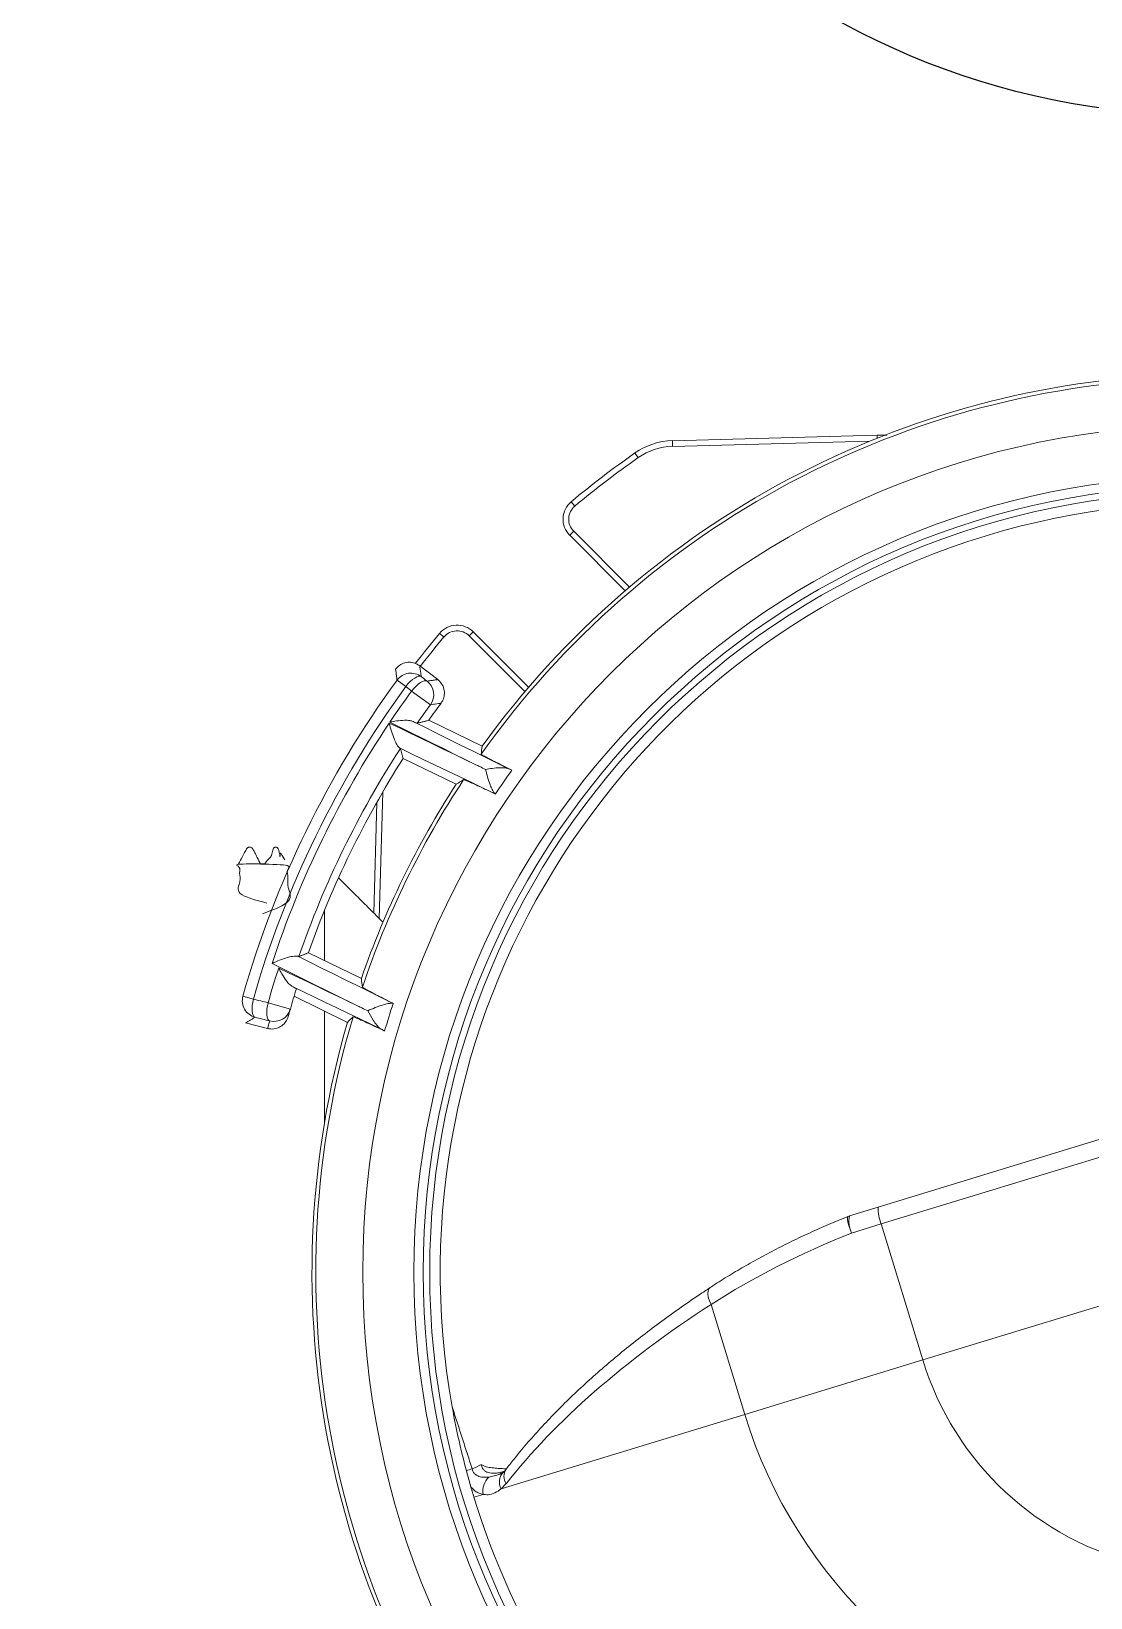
# Model space of a CAD drawing. Header units: millimetres. Extents: x -225363 to 347188, y -782467 to 813415.
# Drawn here: x 51294.3 to 51392, y 20476.9 to 20621.5 of the extents above; entities that cross this region are included whole.
import ezdxf

# ---------------------------------------------------------------- set-up
doc = ezdxf.new("R2010")
doc.units = ezdxf.units.MM

# ---------------------------------------------------------------- blocks, each defined once
blk = doc.blocks.new('23')
at = {"color": 8, "linetype": 'Continuous', "lineweight": 15}
for p, q in [((2951304.16, 1774423.13), (2951303.41, 1774420.23)), ((2951307.68, 1774423.48), (2951307.29, 1774422.1)), ((2951306.8, 1774420.16), (2951305.96, 1774417.22)), ((2951304.21, 1774409.69), (2951307.65, 1774416.73)), ((2951313.4, 1774414.84), (2951309.99, 1774407.85)), ((2951305.69, 1774412.71), (2951290.97, 1774412.71)), ((2951318.99, 1774412.71), (2951312.37, 1774412.71)), ((2951318.63, 1774406.22), (2951333.19, 1774405.84)), ((2951334.57, 1774405.05), (2951317.9, 1774405.49)), ((2951339.02, 1774402.35), (2951335.61, 1774395.36)), ((2951348.5, 1774401.99), (2951349.35, 1774403.15)), ((2951346.11, 1774398.75), (2951347.91, 1774401.23)), ((2951349.42, 1774397.79), (2951351.25, 1774400.17)), ((2951340.62, 1774391.93), (2951344.05, 1774398.97)), ((2951355.04, 1774396.98), (2951355.52, 1774397.55)), ((2951241.96, 1774391.8), (2951241.59, 1774393.01)), ((2951347.83, 1774386.29), (2951355.19, 1774393.65)), ((2951355.72, 1774393.12), (2951348.4, 1774385.8)), ((2951355.19, 1774393.65), (2951355.72, 1774393.12)), ((2951252.51, 1774357.29), (2951242.68, 1774389.42)), ((2951361.13, 1774373.07), (2951368.45, 1774380.39)), ((2951368.98, 1774379.86), (2951361.61, 1774372.5)), ((2951368.98, 1774379.86), (2951368.45, 1774380.39)), ((2951372.3, 1774379.71), (2951372.88, 1774380.19)), ((2951378.69, 1774371.35), (2951379.3, 1774371.78)), ((2951380.18, 1774366.82), (2951380.93, 1774366.84)), ((2951380.87, 1774340.8), (2951380.18, 1774366.82)), ((2951380.93, 1774366.84), (2951381.64, 1774339.86)), ((2951267.02, 1774361.73), (2951252.51, 1774357.29)), ((2951259.69, 1774333.81), (2951252.51, 1774357.29)), ((2951277.62, 1774339.3), (2951276.42, 1774343.22)), ((2951278.68, 1774343.5), (2951279.84, 1774339.73)), ((2951277.62, 1774339.3), (2951259.69, 1774333.81)), ((2951300.78, 1774263.54), (2951277.62, 1774339.3)), ((2951279.84, 1774339.73), (2951302.86, 1774264.43)), ((2951381.25, 1774339.85), (2951381.64, 1774339.86)), ((2951282.85, 1774258.06), (2951259.69, 1774333.81))]:
    blk.add_line(p, q, dxfattribs=at)
at = {"color": 8, "linetype": 'Continuous', "lineweight": 15, "flags": 128}
for points in [[(2951304.4, 1774419.95), (2951304.46, 1774420.19), (2951304.52, 1774420.43), (2951304.58, 1774420.67), (2951304.64, 1774420.91), (2951304.7, 1774421.15), (2951304.76, 1774421.39), (2951304.82, 1774421.64), (2951304.88, 1774421.88)], [(2951307.29, 1774422.1), (2951306.86, 1774422.19), (2951306.44, 1774422.25), (2951306.04, 1774422.28), (2951305.69, 1774422.26), (2951305.38, 1774422.21), (2951305.14, 1774422.13), (2951304.97, 1774422.02), (2951304.88, 1774421.88)], [(2951307.29, 1774422.1), (2951307.23, 1774421.86), (2951307.16, 1774421.61), (2951307.1, 1774421.37), (2951307.04, 1774421.13), (2951306.98, 1774420.89), (2951306.92, 1774420.64), (2951306.86, 1774420.4), (2951306.8, 1774420.16)], [(2951304.4, 1774419.95), (2951304.49, 1774420.09), (2951304.65, 1774420.2), (2951304.89, 1774420.28), (2951305.2, 1774420.33), (2951305.56, 1774420.34), (2951305.95, 1774420.31), (2951306.37, 1774420.25), (2951306.8, 1774420.16)], [(2951306.36, 1774408.29), (2951307.06, 1774409.72), (2951307.77, 1774411.14), (2951308.48, 1774412.56), (2951309.18, 1774413.98), (2951309.88, 1774415.4), (2951310.58, 1774416.82), (2951311.28, 1774418.23), (2951311.98, 1774419.64)], [(2951311.38, 1774418.76), (2951310.76, 1774417.45), (2951310.13, 1774416.15), (2951309.51, 1774414.85), (2951308.88, 1774413.54), (2951308.25, 1774412.23), (2951307.62, 1774410.92), (2951306.99, 1774409.6), (2951306.36, 1774408.29)], [(2951325.66, 1774417.97), (2951325.76, 1774418.02), (2951326.24, 1774418.29), (2951326.51, 1774418.47), (2951326.53, 1774418.56), (2951326.43, 1774418.58), (2951326.26, 1774418.58), (2951326.13, 1774418.57), (2951326.1, 1774418.58), (2951326.09, 1774418.58), (2951326.09, 1774418.58), (2951326.09, 1774418.58), (2951326.09, 1774418.58), (2951326.09, 1774418.58), (2951326.09, 1774418.58), (2951326.09, 1774418.58), (2951326.09, 1774418.58), (2951326.1, 1774418.58), (2951326.1, 1774418.58), (2951326.1, 1774418.58), (2951326.1, 1774418.58), (2951326.1, 1774418.58), (2951326.12, 1774418.59), (2951326.17, 1774418.6), (2951326.36, 1774418.63), (2951326.61, 1774418.68), (2951326.91, 1774418.76), (2951327.09, 1774418.82), (2951327.21, 1774418.9), (2951327.28, 1774418.97), (2951327.31, 1774419.03), (2951327.32, 1774419.09), (2951327.32, 1774419.14), (2951327.32, 1774419.17), (2951327.32, 1774419.2), (2951327.31, 1774419.22), (2951327.31, 1774419.25), (2951327.28, 1774419.32), (2951327.24, 1774419.38), (2951327.17, 1774419.45), (2951327.04, 1774419.51), (2951326.92, 1774419.54), (2951326.75, 1774419.58), (2951326.55, 1774419.62), (2951326.41, 1774419.66), (2951326.27, 1774419.7), (2951326.21, 1774419.73), (2951326.18, 1774419.74), (2951326.15, 1774419.75), (2951326.13, 1774419.76), (2951326.12, 1774419.77), (2951326.11, 1774419.78), (2951326.09, 1774419.78), (2951326.07, 1774419.8), (2951326.04, 1774419.81), (2951325.99, 1774419.85), (2951325.95, 1774419.88), (2951325.83, 1774420), (2951325.71, 1774420.13), (2951325.58, 1774420.26), (2951325.39, 1774420.41), (2951325.11, 1774420.57), (2951325.11, 1774420.57)], [(2951303.3, 1774405.22), (2951304.01, 1774406.7), (2951304.72, 1774408.17), (2951305.42, 1774409.64), (2951306.13, 1774411.11), (2951306.83, 1774412.58), (2951307.54, 1774414.04), (2951308.24, 1774415.51), (2951308.94, 1774416.96)], [(2951312.93, 1774416.22), (2951312.16, 1774414.67), (2951311.38, 1774413.11), (2951310.61, 1774411.54), (2951309.83, 1774409.98), (2951309.06, 1774408.41), (2951308.28, 1774406.84), (2951307.5, 1774405.26), (2951306.72, 1774403.69)], [(2951343.68, 1774404.18), (2951343, 1774402.76), (2951342.31, 1774401.34), (2951341.63, 1774399.92), (2951340.95, 1774398.49), (2951340.26, 1774397.06), (2951339.57, 1774395.63), (2951338.88, 1774394.2), (2951338.19, 1774392.76)], [(2951338.19, 1774392.76), (2951338.9, 1774394.19), (2951339.6, 1774395.61), (2951340.31, 1774397.03), (2951341.01, 1774398.45), (2951341.71, 1774399.86), (2951342.41, 1774401.27), (2951343.11, 1774402.68), (2951343.81, 1774404.09)], [(2951334.35, 1774390.21), (2951335.11, 1774391.8), (2951335.87, 1774393.38), (2951336.63, 1774394.96), (2951337.39, 1774396.54), (2951338.14, 1774398.11), (2951338.9, 1774399.69), (2951339.65, 1774401.26), (2951340.4, 1774402.82)], [(2951347.91, 1774401.23), (2951347.98, 1774401.32), (2951348.06, 1774401.42), (2951348.13, 1774401.52), (2951348.21, 1774401.61), (2951348.28, 1774401.71), (2951348.36, 1774401.8), (2951348.43, 1774401.9), (2951348.5, 1774401.99)], [(2951349.81, 1774399.96), (2951349.87, 1774400.12), (2951349.85, 1774400.32), (2951349.77, 1774400.56), (2951349.62, 1774400.83), (2951349.41, 1774401.12), (2951349.15, 1774401.42), (2951348.84, 1774401.71), (2951348.5, 1774401.99)], [(2951343.9, 1774401.06), (2951343.13, 1774399.5), (2951342.35, 1774397.93), (2951341.57, 1774396.36), (2951340.79, 1774394.79), (2951340.01, 1774393.21), (2951339.23, 1774391.63), (2951338.45, 1774390.05), (2951337.66, 1774388.46)], [(2951347.91, 1774401.23), (2951348.25, 1774400.95), (2951348.55, 1774400.65), (2951348.81, 1774400.36), (2951349.03, 1774400.07), (2951349.18, 1774399.8), (2951349.26, 1774399.56), (2951349.27, 1774399.36), (2951349.22, 1774399.2)], [(2951349.81, 1774399.96), (2951349.73, 1774399.87), (2951349.66, 1774399.77), (2951349.59, 1774399.68), (2951349.51, 1774399.58), (2951349.44, 1774399.49), (2951349.36, 1774399.39), (2951349.29, 1774399.3), (2951349.22, 1774399.2)], [(2951267.02, 1774361.73), (2951267.5, 1774361.96), (2951267.98, 1774362.11), (2951268.41, 1774362.17), (2951268.79, 1774362.14), (2951269.08, 1774362.02), (2951269.24, 1774361.86)], [(2951276.42, 1774343.22), (2951276.94, 1774343.41), (2951277.44, 1774343.57), (2951277.88, 1774343.69), (2951278.24, 1774343.75), (2951278.49, 1774343.75), (2951278.61, 1774343.7), (2951278.62, 1774343.68)]]:
    blk.add_lwpolyline(points, dxfattribs=at)
at = {"color": 8, "linetype": 'Continuous', "lineweight": 15}
for radius in [111.73, 105, 103.76, 102.91]:
    blk.add_circle((2951271.27, 1774295.94), radius, dxfattribs=at)
for centre, radius, start, end in [((2951307.06, 1774421.31), 2.25, 74.0864, 165.4789), ((2951271.27, 1774295.94), 132.64, 53.9347, 74.0653), ((2951271.27, 1774295.94), 131.2, 53.9347, 74.0653), ((2951269.09, 1774296.5), 128.4, 74.0371, 74.4961), ((2951306.58, 1774419.39), 2.25, 165.4953, 254.0329), ((2951271.27, 1774295.94), 129.2, 71.9113, 74.0371), ((2951271.27, 1774295.94), 130.23, 56.2194, 71.7806), ((2951271.27, 1774295.94), 126.15, 74.0371, 74.4958), ((2951271.27, 1774295.94), 126.15, 72.7647, 74.0371), ((2951271.27, 1774295.94), 127.17, 57.1029, 70.8971), ((2951271.27, 1774295.94), 126.15, 57.514, 70.486), ((2951271.27, 1774295.94), 117.93, 73.4027, 126.5973), ((2951271.27, 1774295.94), 118.43, 73.8456, 126.1544), ((2951271.27, 1774295.94), 117.93, 56.5786, 71.4214), ((2951271.27, 1774295.94), 118.43, 57.0889, 70.9111), ((2951271.27, 1774295.94), 113.4, 71.7887, 73.713), ((2951271.27, 1774295.94), 130.23, 53.9483, 56.1484), ((2951348.02, 1774401.33), 2.25, 322.5211, 53.9136), ((2951271.27, 1774295.94), 127.17, 53.9483, 55.3034), ((2951271.27, 1774295.94), 131.25, 50.3376, 52.5), ((2951271.27, 1774295.94), 132, 50.3376, 52.5306), ((2951271.27, 1774295.94), 126.15, 53.5039, 54.7627), ((2951347.43, 1774400.57), 2.25, 233.9681, 322.4802), ((2951271.27, 1774295.94), 101.51, 100.0708, 106.0103), ((2951271.27, 1774295.94), 101.51, 293.9292, 100.0708), ((2951353.6, 1774395.24), 2.25, 315, 50.3376), ((2951353.6, 1774395.24), 3, 315, 50.3376), ((2951129.39, 1774356.49), 121.63, 17.5913, 17.9714), ((2951271.27, 1774295.94), 101.51, 107, 287), ((2951242.37, 1774389.22), 2.62, 44.387, 99.0829), ((2950640.08, 1774110.81), 667.9, 24.90114, 25.01596), ((2951271.27, 1774295.94), 117.93, 1.4027, 54.5973), ((2951271.27, 1774295.94), 118.43, 1.8456, 54.1544), ((2951243.59, 1774387.75), 1.9, 44.5557, 118.5201), ((2951271.27, 1774295.94), 113.4, 54.287, 56.2113), ((2951244.33, 1774387.36), 1.7, 56.0029, 124.393), ((2951370.57, 1774378.27), 3, 39.6624, 135), ((2951370.57, 1774378.27), 2.25, 39.6624, 135), ((2951271.27, 1774295.94), 131.25, 35.0684, 39.6624), ((2951271.27, 1774295.94), 132, 35.0684, 39.6624), ((2951371.94, 1774366.61), 8.25, 1.5, 35.0684), ((2951371.94, 1774366.61), 9, 1.5, 35.0684), ((2951271.27, 1774295.94), 64.16, 107, 287), ((2951277.97, 1774339.99), 3.58, 78.5401, 115.7739), ((2951276.53, 1774342.84), 2.25, 17, 21.8949), ((2951279.76, 1774334.18), 5.55, 89.2393, 112.7499), ((2951271.27, 1774295.94), 39.61, 107, 287)]:
    blk.add_arc(centre, radius, start, end, dxfattribs=at)
for centre, major_axis, ratio, start_param, end_param in [((2951206.38, 1774327.58), (129.78, -63.3), 0.866047, 1.195522, 1.202828), ((2951346.48, 1774259.25), (150.45, -73.38), 0.866047, 2.19579, 2.20305), ((2951196.05, 1774332.62), (150.45, -73.38), 0.866047, 0.938543, 0.945803), ((2951336.15, 1774264.29), (129.78, -63.3), 0.866047, 1.938764, 1.94607), ((2951241.85, 1774297.56), (-30.7, 100.41), 0.475694, 5.25266, 5.685198), ((2951253.02, 1774325.18), (-17.54, 57.38), 0.467882, 4.886774, 5.25266)]:
    blk.add_ellipse(centre, major_axis=major_axis, ratio=ratio, start_param=start_param, end_param=end_param, dxfattribs=at)
for points in [[(2951304.88, 1774421.88), (2951304.16, 1774423.13)], [(2951325.12, 1774420.56), (2951325.12, 1774421.15)], [(2951312.88, 1774416.11), (2951312.93, 1774416.22)], [(2951312.88, 1774416.11), (2951313.4, 1774414.84)], [(2951317.41, 1774405), (2951323.27, 1774410.87)], [(2951306.72, 1774403.69), (2951306.71, 1774403.66)], [(2951340.34, 1774402.72), (2951339.02, 1774402.35)], [(2951340.4, 1774402.82), (2951340.34, 1774402.72)], [(2951343.66, 1774400.5), (2951344.05, 1774398.97)], [(2951351.25, 1774400.17), (2951349.81, 1774399.96)], [(2951349.22, 1774399.2), (2951349.42, 1774397.79)], [(2951253.51, 1774395.89), (2951245.33, 1774393.25)], [(2951241.59, 1774393.01), (2951242.9, 1774393.41)], [(2951242.9, 1774393.41), (2951243.27, 1774393.51)], [(2951334.33, 1774390.18), (2951334.35, 1774390.21)], [(2951243.37, 1774388.77), (2951242.68, 1774389.42)], [(2951381.64, 1774339.86), (2951381.67, 1774338.58)]]:
    blk.add_open_spline(points, degree=1, dxfattribs=at)
for points, knots in [([(2951319.95, 1774420.32), (2951320.34, 1774421.8), (2951321.11, 1774424.74), (2951322.84, 1774423.61), (2951323.94, 1774424.05), (2951324.72, 1774423.66), (2951325.12, 1774425.03), (2951325.12, 1774422.01), (2951325.11, 1774420.56)], [0, 0, 0, 0, 0.172574, 0.343435, 0.508295, 0.674299, 0.843913, 1, 1, 1, 1]), ([(2951325.1, 1774421.14), (2951325.39, 1774421.29), (2951325.89, 1774421.55), (2951326.51, 1774421.87), (2951326.88, 1774422.07), (2951327.06, 1774422.15), (2951327.1, 1774422.18), (2951327.14, 1774422.21), (2951327.21, 1774422.27), (2951327.29, 1774422.4), (2951327.32, 1774422.53), (2951327.32, 1774422.63), (2951327.31, 1774422.66), (2951327.31, 1774422.68), (2951327.31, 1774422.7), (2951327.3, 1774422.75), (2951327.27, 1774422.82), (2951327.19, 1774422.94), (2951327, 1774423.05), (2951326.63, 1774423.24), (2951325.99, 1774423.58), (2951325.43, 1774423.87), (2951325.11, 1774424.04)], [0, 0, 0, 0, 0.160323, 0.2769, 0.350116, 0.371005, 0.378033, 0.383468, 0.411422, 0.451417, 0.503861, 0.518878, 0.526645, 0.530643, 0.534713, 0.541815, 0.564939, 0.598268, 0.638379, 0.687218, 0.819264, 1, 1, 1, 1]), ([(2951325.08, 1774421.14), (2951325.05, 1774419.65), (2951325.01, 1774416.81), (2951324.35, 1774417.81), (2951323.36, 1774417.44), (2951322.06, 1774417.72), (2951320.12, 1774416.62), (2951319.08, 1774419.41), (2951318.53, 1774420.88)], [0, 0, 0, 0, 0.181158, 0.343794, 0.500717, 0.658729, 0.820178, 1, 1, 1, 1]), ([(2951304.99, 1774417.5), (2951304.75, 1774417.59), (2951304.28, 1774417.77), (2951303.73, 1774418.33), (2951303.39, 1774419.01), (2951303.3, 1774419.68), (2951303.38, 1774420.08), (2951303.41, 1774420.23)], [0, 0, 0, 0, 0.217154, 0.434309, 0.651448, 0.868556, 1, 1, 1, 1]), ([(2951308.94, 1774416.96), (2951309.02, 1774417.08), (2951309.2, 1774417.35), (2951309.78, 1774417.83), (2951310.54, 1774418.31), (2951311.12, 1774418.62), (2951311.38, 1774418.75), (2951311.38, 1774418.76)], [0, 0, 0, 0, 0.170081, 0.392299, 0.721342, 0.996397, 1, 1, 1, 1]), ([(2951311.98, 1774419.64), (2951311.98, 1774419.64), (2951312.13, 1774419.32), (2951312.42, 1774418.65), (2951312.74, 1774417.7), (2951312.92, 1774416.97), (2951312.98, 1774416.47), (2951312.95, 1774416.31), (2951312.93, 1774416.22)], [0, 0, 0, 0, 0.002787, 0.26141, 0.515351, 0.708934, 0.854212, 1, 1, 1, 1]), ([(2951308.94, 1774416.96), (2951308.9, 1774416.89), (2951308.78, 1774416.66), (2951308.67, 1774416.46), (2951308.65, 1774416.43), (2951308.64, 1774416.42)], [0, 0, 0, 0, 0.239337, 0.690813, 1, 1, 1, 1]), ([(2951303.07, 1774404.79), (2951303.25, 1774405.17), (2951303.62, 1774405.95), (2951304.08, 1774406.94), (2951304.46, 1774407.77), (2951304.74, 1774408.39), (2951304.91, 1774408.8), (2951304.96, 1774408.94), (2951304.95, 1774408.96), (2951304.95, 1774408.96)], [0, 0, 0, 0, 0.1593881, 0.3233529, 0.4827564, 0.6468658, 0.8048104, 0.9673994, 1, 1, 1, 1]), ([(2951306.36, 1774408.29), (2951306.27, 1774408.12), (2951306.07, 1774407.69), (2951305.86, 1774407.27), (2951305.74, 1774407.01)], [0, 0, 0, 0, 0.39905, 1, 1, 1, 1]), ([(2951305.74, 1774407.01), (2951305.32, 1774406.78), (2951304.65, 1774406.42), (2951303.88, 1774405.87), (2951303.47, 1774405.5), (2951303.35, 1774405.3), (2951303.3, 1774405.22)], [0, 0, 0, 0, 0.437031, 0.694538, 0.883317, 1, 1, 1, 1]), ([(2951306.72, 1774403.69), (2951306.73, 1774403.76), (2951306.76, 1774403.91), (2951306.68, 1774404.4), (2951306.49, 1774405.11), (2951306.16, 1774406.04), (2951305.88, 1774406.69), (2951305.74, 1774407.01)], [0, 0, 0, 0, 0.147538, 0.294572, 0.489584, 0.743705, 1, 1, 1, 1]), ([(2951308.84, 1774407.73), (2951308.82, 1774407.7), (2951308.78, 1774407.66), (2951308.58, 1774407.3), (2951308.28, 1774406.74), (2951307.88, 1774405.98), (2951307.4, 1774405.04), (2951306.99, 1774404.23), (2951306.75, 1774403.74), (2951306.71, 1774403.66)], [0, 0, 0, 0, 0.158148, 0.320902, 0.479044, 0.641731, 0.800649, 0.964099, 1, 1, 1, 1]), ([(2951303.07, 1774404.79), (2951303.11, 1774404.86), (2951303.17, 1774404.96), (2951303.27, 1774405.16), (2951303.3, 1774405.22)], [0, 0, 0, 0, 0.71631, 1, 1, 1, 1]), ([(2951340.4, 1774402.82), (2951340.46, 1774402.89), (2951340.56, 1774403.02), (2951341, 1774403.28), (2951341.69, 1774403.58), (2951342.63, 1774403.91), (2951343.33, 1774404.1), (2951343.67, 1774404.18), (2951343.68, 1774404.18)], [0, 0, 0, 0, 0.1457879, 0.2910662, 0.4846494, 0.7385902, 0.9972134, 1, 1, 1, 1]), ([(2951343.81, 1774404.09), (2951343.81, 1774404.09), (2951343.87, 1774403.8), (2951343.98, 1774403.16), (2951344.06, 1774402.26), (2951344.05, 1774401.5), (2951343.95, 1774401.2), (2951343.9, 1774401.06)], [0, 0, 0, 0, 0.0036047, 0.2786531, 0.6075509, 0.8298148, 1, 1, 1, 1]), ([(2951349.35, 1774403.15), (2951349.39, 1774403.16), (2951349.57, 1774403.18), (2951350.06, 1774403.25), (2951350.5, 1774403.31), (2951350.8, 1774403.35)], [0, 0, 0, 0, 0.077365, 0.386827, 1, 1, 1, 1]), ([(2951350.8, 1774403.35), (2951350.99, 1774403.18), (2951351.36, 1774402.83), (2951351.68, 1774402.12), (2951351.74, 1774401.36), (2951351.58, 1774400.68), (2951351.34, 1774400.32), (2951351.25, 1774400.17)], [0, 0, 0, 0, 0.212401, 0.424803, 0.637169, 0.849518, 1, 1, 1, 1]), ([(2951343.66, 1774400.5), (2951343.66, 1774400.52), (2951343.68, 1774400.58), (2951343.8, 1774400.85), (2951343.89, 1774401.03), (2951343.9, 1774401.06)], [0, 0, 0, 0, 0.453983, 0.907851, 1, 1, 1, 1]), ([(2951346.3, 1774397.35), (2951346.29, 1774397.39), (2951346.27, 1774397.57), (2951346.2, 1774398.03), (2951346.15, 1774398.47), (2951346.11, 1774398.75)], [0, 0, 0, 0, 0.0768728, 0.3843639, 1, 1, 1, 1]), ([(2951349.42, 1774397.79), (2951349.24, 1774397.6), (2951348.9, 1774397.23), (2951348.18, 1774396.93), (2951347.42, 1774396.88), (2951346.76, 1774397.04), (2951346.42, 1774397.27), (2951346.3, 1774397.35)], [0, 0, 0, 0, 0.217128, 0.434257, 0.651351, 0.86843, 1, 1, 1, 1]), ([(2951336.22, 1774394.37), (2951336.22, 1774394.34), (2951336.21, 1774394.28), (2951336.05, 1774393.9), (2951335.8, 1774393.33), (2951335.44, 1774392.54), (2951334.96, 1774391.52), (2951334.56, 1774390.66), (2951334.33, 1774390.18)], [0, 0, 0, 0, 0.160546, 0.318185, 0.480358, 0.638713, 0.801591, 1, 1, 1, 1]), ([(2951242.68, 1774389.42), (2951242.49, 1774389.69), (2951242.1, 1774390.23), (2951241.87, 1774391.04), (2951241.93, 1774391.58), (2951241.96, 1774391.8)], [0, 0, 0, 0, 0.366239, 0.743471, 1, 1, 1, 1]), ([(2951241.96, 1774391.8), (2951241.96, 1774391.8), (2951241.99, 1774391.97), (2951242.09, 1774392.31), (2951242.38, 1774392.86), (2951242.72, 1774393.22), (2951242.9, 1774393.41)], [0, 0, 0, 0, 0.004907, 0.318523, 0.638801, 1, 1, 1, 1]), ([(2951245.33, 1774393.25), (2951245.22, 1774393.22), (2951245.05, 1774393.17), (2951244.77, 1774393.02), (2951244.6, 1774392.85), (2951244.36, 1774392.51), (2951244.17, 1774391.92), (2951244.21, 1774391.38), (2951244.24, 1774391.05)], [0, 0, 0, 0, 0.102183, 0.157378, 0.293504, 0.341895, 0.60229, 1, 1, 1, 1]), ([(2951245, 1774389.04), (2951244.91, 1774389.31), (2951244.76, 1774389.8), (2951244.72, 1774390.56), (2951244.81, 1774391.16), (2951245.06, 1774391.61), (2951245.33, 1774391.86), (2951245.63, 1774391.99), (2951245.81, 1774392.02), (2951245.89, 1774392.03)], [0, 0, 0, 0, 0.252578, 0.449732, 0.681307, 0.778023, 0.875671, 0.946691, 1, 1, 1, 1]), ([(2951245.89, 1774392.03), (2951245.89, 1774392.03), (2951245.88, 1774392.01), (2951245.83, 1774391.93), (2951245.72, 1774391.73), (2951245.55, 1774391.28), (2951245.45, 1774390.61), (2951245.39, 1774389.74), (2951245.34, 1774389.14), (2951245.31, 1774388.8)], [0, 0, 0, 0, 0.003487, 0.021794, 0.080308, 0.207958, 0.449824, 0.695587, 1, 1, 1, 1]), ([(2951337.46, 1774388.01), (2951337.64, 1774388.38), (2951338.02, 1774389.13), (2951338.51, 1774390.1), (2951338.94, 1774390.92), (2951339.26, 1774391.54), (2951339.51, 1774391.98), (2951339.56, 1774392.03), (2951339.59, 1774392.07)], [0, 0, 0, 0, 0.1536, 0.314836, 0.480882, 0.639818, 0.803461, 1, 1, 1, 1]), ([(2951337.57, 1774391.48), (2951337.7, 1774391.74), (2951337.9, 1774392.17), (2951338.11, 1774392.59), (2951338.19, 1774392.76)], [0, 0, 0, 0, 0.60095, 1, 1, 1, 1]), ([(2951244.24, 1774391.05), (2951244.29, 1774390.82), (2951244.4, 1774390.25), (2951244.59, 1774389.68), (2951244.77, 1774389.36), (2951244.77, 1774389.35)], [0, 0, 0, 0, 0.392473, 0.983132, 1, 1, 1, 1]), ([(2951337.57, 1774391.48), (2951337.23, 1774391.4), (2951336.54, 1774391.23), (2951335.61, 1774390.91), (2951334.93, 1774390.62), (2951334.5, 1774390.38), (2951334.4, 1774390.27), (2951334.35, 1774390.21)], [0, 0, 0, 0, 0.256295, 0.510416, 0.705428, 0.852462, 1, 1, 1, 1]), ([(2951337.66, 1774388.46), (2951337.7, 1774388.59), (2951337.8, 1774388.89), (2951337.81, 1774389.64), (2951337.73, 1774390.55), (2951337.62, 1774391.19), (2951337.57, 1774391.48)], [0, 0, 0, 0, 0.169285, 0.391747, 0.72416, 1, 1, 1, 1]), ([(2951244.95, 1774389.09), (2951244.94, 1774389.09), (2951244.86, 1774389.18), (2951244.8, 1774389.29), (2951244.78, 1774389.34), (2951244.77, 1774389.35)], [0, 0, 0, 0, 0.048922, 0.8226876, 1, 1, 1, 1]), ([(2951245.28, 1774388.77), (2951245.26, 1774388.79), (2951245.11, 1774388.9), (2951245.02, 1774389), (2951244.95, 1774389.09)], [0, 0, 0, 0, 0.165309, 1, 1, 1, 1]), ([(2951269.24, 1774361.86), (2951268.92, 1774362.34), (2951268, 1774363.74), (2951266.45, 1774365.99), (2951264.57, 1774368.58), (2951262.67, 1774371.09), (2951260.74, 1774373.52), (2951258.77, 1774375.85), (2951256.78, 1774378.1), (2951254.77, 1774380.25), (2951252.74, 1774382.3), (2951250.68, 1774384.25), (2951248.61, 1774386.09), (2951246.81, 1774387.59), (2951245.7, 1774388.45), (2951245.28, 1774388.77)], [0, 0, 0, 0, 0.042066, 0.122231, 0.20278, 0.283792, 0.365281, 0.447254, 0.529719, 0.61268, 0.696137, 0.780088, 0.864526, 0.949441, 1, 1, 1, 1]), ([(2951337.66, 1774388.46), (2951337.62, 1774388.38), (2951337.53, 1774388.18), (2951337.49, 1774388.08), (2951337.46, 1774388.01)], [0, 0, 0, 0, 0.390858, 1, 1, 1, 1]), ([(2951278.62, 1774343.68), (2951278.44, 1774344.12), (2951277.92, 1774345.4), (2951277.03, 1774347.48), (2951275.92, 1774349.9), (2951274.76, 1774352.28), (2951273.55, 1774354.6), (2951272.3, 1774356.87), (2951271.01, 1774359.07), (2951269.98, 1774360.72), (2951269.39, 1774361.64), (2951269.24, 1774361.86)], [0, 0, 0, 0, 0.066159, 0.191909, 0.318073, 0.444788, 0.57214, 0.70021, 0.829073, 0.958801, 1, 1, 1, 1])]:
    blk.add_open_spline(points, degree=3, knots=knots, dxfattribs=at)
blk = doc.blocks.new('PMBCB')
h = blk.add_hatch()
h.set_pattern_fill('BTCT2', color=8, scale=30, pattern_type=2)
h.set_pattern_definition([(50, (-27194.2, -11189.96), (215.17805, -18.8256), [22.5, -247.5]), (355, (-27194.2, -11189.96), (-41.6254, 225.6576), [18, -198]), (100.4514, (-27176.26, -11191.53), (173.5528, 206.8319), [19.122, -210.3426]), (46.1842, (-27194.2, -11129.96), (320.1723, -49.6557), [33.75, -371.25]), (96.6356, (-27167.5, -11134.1), (280.3988, 292.2354), [28.683, -315.514]), (351.1842, (-27194.2, -11129.96), (280.3986, 292.2356), [27, -297]), (21, (-27164.2, -11144.96), (179.0721, -120.7857), [22.5, -247.5]), (326, (-27164.2, -11144.96), (72.9946, 217.545), [18, -198]), (71.4514, (-27149.27, -11155.03), (252.0668, 96.7591), [19.122, -210.3426]), (37.5, (-27194.194, -11189.96), (3.64796, 99.86816), [0, -195.6, 0, -201, 0, -198.75]), (7.5, (-27194.19, -11189.96), (78.92086, 118.3235), [0, -114.6, 0, -191.1, 0, -75.75]), (327.5, (-27261.094, -11189.96), (160.14673, -6.76646), [0, -75, 0, -234, 0, -310.5]), (317.5, (-27291.1, -11189.96), (174.95585, 30.0315), [0, -97.5, 0, -155.4, 0, -220.5]), (45, (-27194.19, -11189.96), (-63.6396, 63.6396), []), (45, (-27194.19, -11168.96), (-63.6396, 63.6396), [])])
h.paths.add_polyline_path([(6600, 2700), (-2900, 2700), (-2900, -200), (6600, -200)])
h.paths.add_polyline_path([(5000, 2500), (5000, 0), (0, 0), (0, 2500)], flags=16)
h.paths.add_polyline_path([(5200, 2500), (6400, 2500), (6400, 0), (5200, 0)], flags=16)
h.paths.add_polyline_path([(-200, 2500), (-200, 0), (-2700, 0), (-2700, 2500)], flags=16)
h.paths.add_polyline_path([(5350.97, 389.34), (6075.73, 389.34), (6075.73, 539.34), (5350.97, 539.34)], flags=0)
h.paths.add_polyline_path([(5451.74, 547.35), (5986.02, 547.35), (5986.02, 775.92), (5451.74, 775.92)], flags=0)
h.paths.add_polyline_path([(4155.05, 389.34), (4879.81, 389.34), (4879.81, 539.34), (4155.05, 539.34)], flags=0)
h.paths.add_polyline_path([(4255.82, 547.35), (4790.11, 547.35), (4790.11, 775.92), (4255.82, 775.92)], flags=0)
h.paths.add_polyline_path([(-1032.12, 389.34), (-307.36, 389.34), (-307.36, 539.34), (-1032.12, 539.34)], flags=0)
h.paths.add_polyline_path([(-931.35, 547.35), (-397.07, 547.35), (-397.07, 775.92), (-931.35, 775.92)], flags=0)
at = {"xscale": 0.7000000000000017, "yscale": 0.7000000000000017, "zscale": 0.7000000000000017, "rotation": 90}
blk.add_blockref('23', (1242777.15, -2063922.03), dxfattribs=at)

msp = doc.modelspace()

# ---------------------------------------------------------------- block references
msp.add_blockref('PMBCB', (50633.08, 18539.09))

# ---------------------------------------------------------------- next in the draw order: linework, layer by layer
msp.add_circle((51402.63, 20683.75), 70)

doc.saveas('drawing.dxf')
